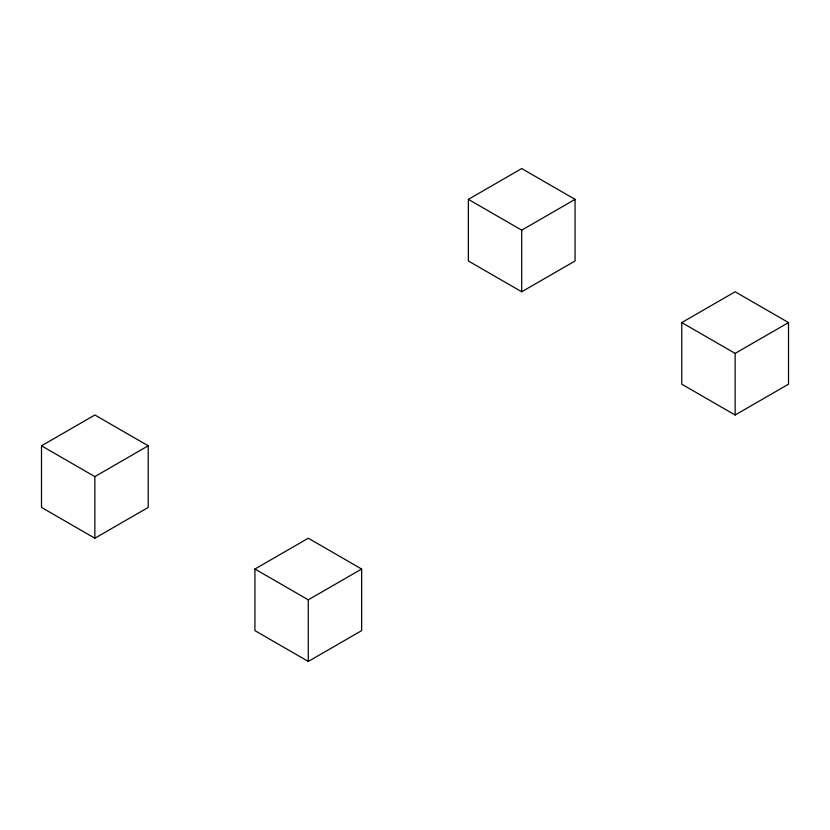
<?xml version="1.0" encoding="UTF-8"?>
<svg xmlns="http://www.w3.org/2000/svg" width="830" height="830" viewBox="0 0 830 830"><rect width="100%" height="100%" fill="white"/><g stroke="black" fill="none" stroke-linecap="round" stroke-linejoin="round"><path stroke-width="1.25" d="M41.5 445.803L94.859 415L148.217 445.803L148.217 507.421L94.859 538.224L41.5 507.421L41.5 445.803L94.859 476.607L148.217 445.803M468.359 199.366L521.717 168.552L575.076 199.366L575.076 260.973L521.717 291.776L468.359 260.973L468.359 199.366L521.717 230.169L575.076 199.366M254.924 569.027L308.283 538.224L361.641 569.027L361.641 630.634L308.283 661.448L254.924 630.634L254.924 569.027L308.283 599.831L361.641 569.027M681.783 322.58L735.141 291.776L788.5 322.58L788.5 384.197L735.141 415L681.783 384.197L681.783 322.58L735.141 353.393L788.5 322.58M735.141 353.393L735.141 415M521.717 230.169L521.717 291.776M308.283 599.831L308.283 661.448M94.859 476.607L94.859 538.224"/></g></svg>
